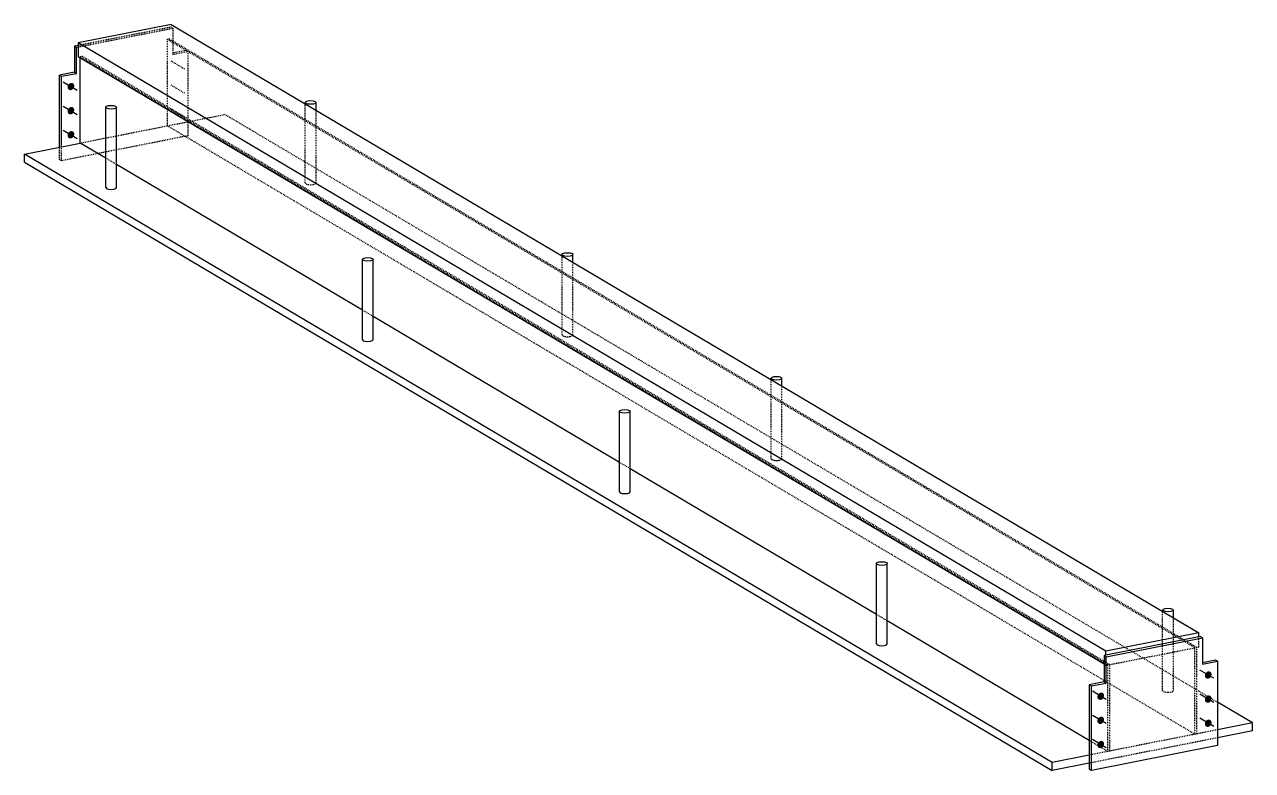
# Model space of a CAD drawing. Header units: millimetres. Extents: x 9 to 44382, y 10 to 1769.
# Drawn here: x 8609 to 11476, y 26 to 1769 of the extents above; entities that cross this region are included whole.
import ezdxf

# ---------------------------------------------------------------- set-up
doc = ezdxf.new("R2010")
doc.units = ezdxf.units.MM
doc.linetypes.add('DXK_LINE_DOT2', pattern=[3.9198, 1.9599, -1.9599])
doc.layers.add('STÅL', color=7, linetype='Continuous')

msp = doc.modelspace()

# ---------------------------------------------------------------- hatches: boundary and pattern name
at = {"layer": 'STÅL', "linetype": 'Continuous'}
for points in [[(8710.7, 1628.3), (8711.8, 1629.8), (8713.1, 1631.1), (8714.6, 1632.1), (8716.2, 1632.8), (8717.8, 1633.1), (8719.4, 1633.1), (8720.9, 1632.7), (8722.2, 1631.9), (8723.3, 1630.8), (8724.1, 1629.4), (8724.6, 1627.8), (8724.8, 1626.1), (8724.6, 1624.3), (8724.1, 1622.5), (8723.3, 1620.8), (8722.2, 1619.3), (8720.9, 1618), (8719.4, 1617), (8717.8, 1616.3), (8716.2, 1616), (8714.6, 1616.1), (8713.1, 1616.5), (8711.8, 1617.3), (8710.7, 1618.4), (8709.9, 1619.7), (8709.4, 1621.3), (8709.2, 1623), (8709.4, 1624.8), (8709.9, 1626.6)], [(8710.7, 1571.9), (8711.8, 1573.5), (8713.1, 1574.8), (8714.6, 1575.8), (8716.2, 1576.4), (8717.8, 1576.8), (8719.4, 1576.7), (8720.9, 1576.3), (8722.2, 1575.5), (8723.3, 1574.4), (8724.1, 1573), (8724.6, 1571.5), (8724.8, 1569.7), (8724.6, 1567.9), (8724.1, 1566.2), (8723.3, 1564.5), (8722.2, 1562.9), (8720.9, 1561.6), (8719.4, 1560.6), (8717.8, 1559.9), (8716.2, 1559.6), (8714.6, 1559.7), (8713.1, 1560.1), (8711.8, 1560.9), (8710.7, 1562), (8709.9, 1563.4), (8709.4, 1564.9), (8709.2, 1566.7), (8709.4, 1568.5), (8709.9, 1570.2)], [(8710.7, 1515.5), (8711.8, 1517.1), (8713.1, 1518.4), (8714.6, 1519.4), (8716.2, 1520.1), (8717.8, 1520.4), (8719.4, 1520.3), (8720.9, 1519.9), (8722.2, 1519.1), (8723.3, 1518), (8724.1, 1516.7), (8724.6, 1515.1), (8724.8, 1513.3), (8724.6, 1511.6), (8724.1, 1509.8), (8723.3, 1508.1), (8722.2, 1506.6), (8720.9, 1505.3), (8719.4, 1504.2), (8717.8, 1503.6), (8716.2, 1503.2), (8714.6, 1503.3), (8713.1, 1503.7), (8711.8, 1504.5), (8710.7, 1505.6), (8709.9, 1507), (8709.4, 1508.6), (8709.2, 1510.3), (8709.4, 1512.1), (8709.9, 1513.9)], [(11366.8, 253.2), (11367.9, 254.7), (11369.2, 256), (11370.7, 257), (11372.3, 257.7), (11374, 258), (11375.5, 258), (11377, 257.5), (11378.4, 256.8), (11379.4, 255.7), (11380.3, 254.3), (11380.8, 252.7), (11380.9, 251), (11380.8, 249.2), (11380.3, 247.4), (11379.4, 245.7), (11378.3, 244.2), (11377, 242.9), (11375.5, 241.9), (11373.9, 241.2), (11372.3, 240.9), (11370.7, 240.9), (11369.2, 241.4), (11367.9, 242.1), (11366.8, 243.2), (11366, 244.6), (11365.5, 246.2), (11365.3, 247.9), (11365.5, 249.7), (11366, 251.5)], [(11115.7, 203.6), (11116.8, 205.1), (11118.1, 206.4), (11119.6, 207.4), (11121.2, 208.1), (11122.8, 208.4), (11124.4, 208.4), (11125.9, 208), (11127.2, 207.2), (11128.3, 206.1), (11129.1, 204.7), (11129.6, 203.1), (11129.8, 201.4), (11129.6, 199.6), (11129.1, 197.8), (11128.3, 196.1), (11127.2, 194.6), (11125.9, 193.3), (11124.4, 192.3), (11122.8, 191.6), (11121.2, 191.3), (11119.6, 191.3), (11118.1, 191.8), (11116.8, 192.6), (11115.7, 193.7), (11114.9, 195), (11114.4, 196.6), (11114.2, 198.3), (11114.4, 200.1), (11114.9, 201.9)], [(11366.8, 196.8), (11367.9, 198.3), (11369.2, 199.6), (11370.7, 200.6), (11372.3, 201.3), (11374, 201.6), (11375.5, 201.6), (11377, 201.2), (11378.4, 200.4), (11379.4, 199.3), (11380.3, 197.9), (11380.8, 196.3), (11380.9, 194.6), (11380.8, 192.8), (11380.3, 191), (11379.4, 189.3), (11378.3, 187.8), (11377, 186.5), (11375.5, 185.5), (11373.9, 184.8), (11372.3, 184.5), (11370.7, 184.6), (11369.2, 185), (11367.9, 185.8), (11366.8, 186.9), (11366, 188.2), (11365.5, 189.8), (11365.3, 191.5), (11365.5, 193.3), (11366, 195.1)], [(11115.7, 147.2), (11116.8, 148.7), (11118.1, 150), (11119.6, 151.1), (11121.2, 151.7), (11122.8, 152.1), (11124.4, 152), (11125.9, 151.6), (11127.2, 150.8), (11128.3, 149.7), (11129.1, 148.3), (11129.6, 146.7), (11129.8, 145), (11129.6, 143.2), (11129.1, 141.4), (11128.3, 139.7), (11127.2, 138.2), (11125.9, 136.9), (11124.4, 135.9), (11122.8, 135.2), (11121.2, 134.9), (11119.6, 135), (11118.1, 135.4), (11116.8, 136.2), (11115.7, 137.3), (11114.9, 138.6), (11114.4, 140.2), (11114.2, 141.9), (11114.4, 143.7), (11114.9, 145.5)], [(11366.8, 140.4), (11367.9, 142), (11369.2, 143.3), (11370.7, 144.3), (11372.3, 144.9), (11374, 145.3), (11375.5, 145.2), (11377, 144.8), (11378.4, 144), (11379.4, 142.9), (11380.3, 141.5), (11380.8, 139.9), (11380.9, 138.2), (11380.8, 136.4), (11380.3, 134.7), (11379.4, 133), (11378.3, 131.4), (11377, 130.1), (11375.5, 129.1), (11373.9, 128.4), (11372.3, 128.1), (11370.7, 128.2), (11369.2, 128.6), (11367.9, 129.4), (11366.8, 130.5), (11366, 131.9), (11365.5, 133.4), (11365.3, 135.2), (11365.5, 137), (11366, 138.7)], [(11115.7, 90.8), (11116.8, 92.4), (11118.1, 93.7), (11119.6, 94.7), (11121.2, 95.4), (11122.8, 95.7), (11124.4, 95.6), (11125.9, 95.2), (11127.2, 94.4), (11128.3, 93.3), (11129.1, 91.9), (11129.6, 90.4), (11129.8, 88.6), (11129.6, 86.8), (11129.1, 85.1), (11128.3, 83.4), (11127.2, 81.8), (11125.9, 80.5), (11124.4, 79.5), (11122.8, 78.8), (11121.2, 78.5), (11119.6, 78.6), (11118.1, 79), (11116.8, 79.8), (11115.7, 80.9), (11114.9, 82.3), (11114.4, 83.8), (11114.2, 85.6), (11114.4, 87.4), (11114.9, 89.1)]]:
    msp.add_hatch(color=96, dxfattribs=at).paths.add_polyline_path(points)

# ---------------------------------------------------------------- linework, layer by layer
at = {"layer": 'STÅL', "color": 2, "linetype": 'Continuous'}
for p, q in [((8950.8, 1769.4), (8734.3, 1726.7)), ((8950.8, 1769.4), (11350.8, 347.7)), ((8725, 1719.4), (8734.3, 1721.2)), ((11134.3, 304.9), (8734.3, 1726.7)), ((8734.3, 1726.7), (8734.3, 1693.8)), ((8725, 1719.4), (8725, 1658.3)), ((8725, 1719.4), (8730, 1716.4)), ((8730, 1716.4), (8734.3, 1717.3)), ((8730, 1655.3), (8730, 1716.4)), ((11130, 274.6), (8734.3, 1693.8)), ((8738.6, 1492.6), (8738.6, 1691.2)), ((8725, 1658.3), (8690.3, 1651.5)), ((8690.3, 1483.1), (8690.3, 1651.5)), ((8690.3, 1651.5), (8695.3, 1648.5)), ((8695.3, 1648.5), (8730, 1655.3)), ((8695.3, 1484), (8695.3, 1648.5)), ((8725, 1658.3), (8730, 1655.3)), ((8798.2, 1576.3), (8799.8, 1578.4)), ((8799.8, 1578.4), (8804.4, 1580)), ((8804.4, 1580), (8810.6, 1580.6)), ((8810.6, 1580.6), (8816.9, 1580)), ((8816.9, 1580), (8821.5, 1578.4)), ((8821.5, 1578.4), (8823.2, 1576.3)), ((9264.4, 1587.4), (9266.1, 1589.5)), ((9266.1, 1585.2), (9264.4, 1587.4)), ((9264.4, 1583.6), (9264.4, 1587.4)), ((9266.1, 1589.5), (9270.6, 1591.1)), ((9270.7, 1583.7), (9266.1, 1585.2)), ((9270.6, 1591.1), (9276.8, 1591.7)), ((9277, 1583.1), (9270.7, 1583.7)), ((9276.8, 1591.7), (9283.1, 1591.1)), ((9283.2, 1583.7), (9277, 1583.1)), ((9283.1, 1591.1), (9287.7, 1589.6)), ((9287.8, 1585.3), (9283.2, 1583.7)), ((9287.7, 1589.6), (9289.4, 1587.4)), ((9289.4, 1587.4), (9287.8, 1585.3)), ((9289.4, 1568.8), (9289.4, 1587.4)), ((8799.9, 1574.1), (8798.2, 1576.3)), ((8798.2, 1388.3), (8798.2, 1576.3)), ((8804.5, 1572.6), (8799.9, 1574.1)), ((8810.8, 1572), (8804.5, 1572.6)), ((8817, 1572.6), (8810.8, 1572)), ((8821.6, 1574.2), (8817, 1572.6)), ((8823.2, 1576.3), (8821.6, 1574.2)), ((8823.2, 1388.4), (8823.2, 1576.3)), ((8608.7, 1466.9), (8738.6, 1492.6)), ((8798.2, 1457.3), (8738.6, 1492.6)), ((11008.7, 45.2), (8608.7, 1466.9)), ((8608.7, 1448.2), (8608.7, 1466.9)), ((8608.7, 1448.2), (11008.7, 26.4)), ((9398.2, 1101.9), (8823.2, 1442.5)), ((8798.2, 1388.3), (8799.9, 1386.2)), ((8799.9, 1386.2), (8804.5, 1384.6)), ((8804.5, 1384.6), (8810.8, 1384.1)), ((8810.8, 1384.1), (8817, 1384.7)), ((8817, 1384.7), (8821.6, 1386.2)), ((8821.6, 1386.2), (8823.2, 1388.4)), ((9864.4, 1231.9), (9866.1, 1234.1)), ((9866.1, 1234.1), (9870.6, 1235.6)), ((9870.6, 1235.6), (9876.8, 1236.2)), ((9876.8, 1236.2), (9883.1, 1235.7)), ((9883.1, 1235.7), (9887.7, 1234.1)), ((9887.7, 1234.1), (9889.4, 1232)), ((9398.2, 1220.8), (9399.8, 1223)), ((9399.9, 1218.7), (9398.2, 1220.8)), ((9398.2, 1032.9), (9398.2, 1220.8)), ((9399.8, 1223), (9404.4, 1224.5)), ((9404.5, 1217.1), (9399.9, 1218.7)), ((9404.4, 1224.5), (9410.6, 1225.1)), ((9410.8, 1216.6), (9404.5, 1217.1)), ((9410.6, 1225.1), (9416.9, 1224.6)), ((9417, 1217.2), (9410.8, 1216.6)), ((9416.9, 1224.6), (9421.5, 1223)), ((9421.6, 1218.7), (9417, 1217.2)), ((9421.5, 1223), (9423.2, 1220.9)), ((9423.2, 1220.9), (9421.6, 1218.7)), ((9423.2, 1032.9), (9423.2, 1220.9)), ((9866.1, 1229.8), (9864.4, 1231.9)), ((9864.4, 1228.2), (9864.4, 1231.9)), ((9870.7, 1228.2), (9866.1, 1229.8)), ((9877, 1227.7), (9870.7, 1228.2)), ((9883.2, 1228.3), (9877, 1227.7)), ((9887.8, 1229.8), (9883.2, 1228.3)), ((9889.4, 1232), (9887.8, 1229.8)), ((9889.4, 1213.4), (9889.4, 1232)), ((9998.2, 746.4), (9423.2, 1087.1)), ((9398.2, 1032.9), (9399.9, 1030.7)), ((9421.6, 1030.8), (9423.2, 1032.9)), ((9399.9, 1030.7), (9404.5, 1029.2)), ((9404.5, 1029.2), (9410.8, 1028.6)), ((9410.8, 1028.6), (9417, 1029.2)), ((9417, 1029.2), (9421.6, 1030.8)), ((10354.1, 945), (10358.6, 946.6)), ((10358.6, 946.6), (10364.8, 947.1)), ((10364.8, 947.1), (10371.1, 946.6)), ((10371.1, 946.6), (10375.7, 945)), ((10352.4, 942.8), (10354.1, 945)), ((10354.1, 940.7), (10352.4, 942.8)), ((10352.4, 939.1), (10352.4, 942.8)), ((10358.7, 939.1), (10354.1, 940.7)), ((10365, 938.6), (10358.7, 939.1)), ((10371.2, 939.2), (10365, 938.6)), ((10375.8, 940.7), (10371.2, 939.2)), ((10375.7, 945), (10377.4, 942.9)), ((10377.4, 942.9), (10375.8, 940.7)), ((10377.4, 924.3), (10377.4, 942.9)), ((9998.2, 865.4), (9999.8, 867.5)), ((9999.9, 863.2), (9998.2, 865.4)), ((9998.2, 677.4), (9998.2, 865.4)), ((9999.8, 867.5), (10004.4, 869.1)), ((10004.5, 861.7), (9999.9, 863.2)), ((10004.4, 869.1), (10010.6, 869.7)), ((10010.8, 861.1), (10004.5, 861.7)), ((10010.6, 869.7), (10016.9, 869.1)), ((10017, 861.7), (10010.8, 861.1)), ((10016.9, 869.1), (10021.5, 867.6)), ((10021.6, 863.3), (10017, 861.7)), ((10021.5, 867.6), (10023.2, 865.4)), ((10023.2, 865.4), (10021.6, 863.3)), ((10023.2, 677.5), (10023.2, 865.4)), ((10598.2, 391), (10023.2, 731.6)), ((9998.2, 677.4), (9999.9, 675.3)), ((9999.9, 675.3), (10004.5, 673.8)), ((10004.5, 673.8), (10010.8, 673.2)), ((10010.8, 673.2), (10017, 673.8)), ((10017, 673.8), (10021.6, 675.4)), ((10021.6, 675.4), (10023.2, 677.5)), ((10598.2, 509.9), (10599.8, 512.1)), ((10599.9, 507.8), (10598.2, 509.9)), ((10598.2, 322), (10598.2, 509.9)), ((10599.8, 512.1), (10604.4, 513.7)), ((10604.5, 506.3), (10599.9, 507.8)), ((10604.4, 513.7), (10610.6, 514.2)), ((10610.8, 505.7), (10604.5, 506.3)), ((10610.6, 514.2), (10616.9, 513.7)), ((10617, 506.3), (10610.8, 505.7)), ((10616.9, 513.7), (10621.5, 512.1)), ((10621.6, 507.9), (10617, 506.3)), ((10621.5, 512.1), (10623.2, 510)), ((10623.2, 510), (10621.6, 507.9)), ((10623.2, 322.1), (10623.2, 510)), ((11266.7, 401.2), (11268.4, 403.3)), ((11268.4, 403.3), (11272.9, 404.9)), ((11272.9, 404.9), (11279.1, 405.5)), ((11279.1, 405.5), (11285.4, 404.9)), ((11285.4, 404.9), (11290, 403.4)), ((11290, 403.4), (11291.7, 401.3)), ((11095.3, 96.5), (10623.2, 376.2)), ((11268.4, 399.1), (11266.7, 401.2)), ((11266.7, 397.5), (11266.7, 401.2)), ((11273, 397.5), (11268.4, 399.1)), ((11279.3, 397), (11273, 397.5)), ((11285.5, 397.5), (11279.3, 397)), ((11290.1, 399.1), (11285.5, 397.5)), ((11291.7, 401.3), (11290.1, 399.1)), ((11291.7, 382.7), (11291.7, 401.3)), ((11350.8, 347.7), (11134.3, 304.9)), ((11350.8, 338.3), (11350.8, 347.7)), ((10598.2, 322), (10599.9, 319.9)), ((10599.9, 319.9), (10604.5, 318.3)), ((10604.5, 318.3), (10610.8, 317.8)), ((10610.8, 317.8), (10617, 318.3)), ((10617, 318.3), (10621.6, 319.9)), ((10621.6, 319.9), (10623.2, 322.1)), ((11355.1, 339.1), (11130, 294.7)), ((11135, 291.7), (11360.1, 336.2)), ((11355.1, 339.1), (11360.1, 336.2)), ((11360.1, 336.2), (11360.1, 275.1)), ((11130, 294.7), (11130, 233.6)), ((11130, 294.7), (11135, 291.7)), ((11134.3, 295.5), (11134.3, 304.9)), ((11135, 230.6), (11135, 291.7)), ((11360.1, 279), (11389.8, 284.9)), ((11360.1, 275.1), (11394.8, 281.9)), ((11389.8, 284.9), (11394.8, 281.9)), ((11394.8, 281.9), (11394.8, 84.6)), ((11130, 233.6), (11095.3, 226.7)), ((11100.3, 223.8), (11135, 230.6)), ((11130, 233.6), (11135, 230.6)), ((11095.3, 226.7), (11095.3, 29.4)), ((11095.3, 226.7), (11100.3, 223.8)), ((11100.3, 26.4), (11100.3, 223.8)), ((11476.4, 137.5), (11394.8, 185.9)), ((11476.4, 137.5), (11394.8, 121.4)), ((11476.4, 118.7), (11394.8, 102.6)), ((11476.4, 118.7), (11476.4, 137.5)), ((11095.3, 62.3), (11008.7, 45.2)), ((11394.8, 84.6), (11100.3, 26.4)), ((11008.7, 26.4), (11008.7, 45.2)), ((11095.3, 43.5), (11008.7, 26.4)), ((11095.3, 29.4), (11100.3, 26.4))]:
    msp.add_line(p, q, dxfattribs=at)
at = {"layer": 'STÅL', "color": 7, "linetype": 'DXK_LINE_DOT2'}
for p, q in [((8734.3, 1721.2), (8950.1, 1763.8)), ((8734.3, 1717.3), (8955.1, 1760.9)), ((8950.1, 1763.8), (8955.1, 1760.9)), ((8955.1, 1760.9), (8955.1, 1699.8)), ((8946.5, 1735.7), (8942.1, 1734.8)), ((11342.1, 313.1), (8942.1, 1734.8)), ((8942.1, 1734.8), (8942.1, 1532.8)), ((11346.5, 313.9), (8946.5, 1735.7)), ((8738.6, 1694.6), (8743, 1695.5)), ((11138.6, 272.9), (8738.6, 1694.6)), ((8738.6, 1691.2), (8738.6, 1694.6)), ((11143, 273.7), (8743, 1695.5)), ((8955.1, 1703.7), (8984.8, 1709.6)), ((8955.1, 1699.8), (8989.8, 1706.6)), ((8984.8, 1709.6), (8989.8, 1706.6)), ((8989.8, 1706.6), (8989.8, 1509.3)), ((9264.4, 1399.4), (9264.4, 1583.6)), ((8738.6, 1492.6), (9076.4, 1559.3)), ((11394.8, 185.9), (9076.4, 1559.3)), ((9289.4, 1399.5), (9289.4, 1568.8)), ((11342.1, 111), (8942.1, 1532.8)), ((8989.8, 1509.3), (8695.3, 1451.2)), ((8690.3, 1454.1), (8690.3, 1483.1)), ((8695.3, 1451.2), (8695.3, 1484)), ((8690.3, 1454.1), (8695.3, 1451.2)), ((8823.2, 1442.5), (8798.2, 1457.3)), ((9264.4, 1399.4), (9266.1, 1397.3)), ((9266.1, 1397.3), (9270.7, 1395.7)), ((9270.7, 1395.7), (9277, 1395.2)), ((9277, 1395.2), (9283.2, 1395.8)), ((9283.2, 1395.8), (9287.8, 1397.3)), ((9287.8, 1397.3), (9289.4, 1399.5)), ((9864.4, 1044), (9864.4, 1228.2)), ((9889.4, 1044), (9889.4, 1213.4)), ((9423.2, 1087.1), (9398.2, 1101.9)), ((9864.4, 1044), (9866.1, 1041.9)), ((9866.1, 1041.9), (9870.7, 1040.3)), ((9870.7, 1040.3), (9877, 1039.7)), ((9877, 1039.7), (9883.2, 1040.3)), ((9883.2, 1040.3), (9887.8, 1041.9)), ((9887.8, 1041.9), (9889.4, 1044)), ((10352.4, 754.9), (10352.4, 939.1)), ((10377.4, 755), (10377.4, 924.3)), ((10023.2, 731.6), (9998.2, 746.4)), ((10352.4, 754.9), (10354.1, 752.8)), ((10354.1, 752.8), (10358.7, 751.2)), ((10358.7, 751.2), (10365, 750.6)), ((10365, 750.6), (10371.2, 751.2)), ((10371.2, 751.2), (10375.8, 752.8)), ((10375.8, 752.8), (10377.4, 755)), ((10623.2, 376.2), (10598.2, 391)), ((11266.7, 213.3), (11266.7, 397.5)), ((11291.7, 213.3), (11291.7, 382.7)), ((11350.8, 314.8), (11350.8, 338.3)), ((11134.3, 272), (11134.3, 295.5)), ((11143, 273.7), (11342.1, 313.1)), ((11346.5, 313.9), (11342.1, 313.1)), ((11342.1, 111), (11342.1, 313.1)), ((11346.5, 313.9), (11350.8, 314.8)), ((11346.5, 111.9), (11346.5, 313.9)), ((11134.3, 272), (11130, 274.6)), ((11134.3, 272), (11135, 272.2)), ((11135, 272.2), (11138.6, 272.9)), ((11143, 273.7), (11138.6, 272.9)), ((11138.6, 70.8), (11138.6, 272.9)), ((11143, 71.7), (11143, 273.7)), ((11266.7, 213.3), (11268.4, 211.1)), ((11268.4, 211.1), (11273, 209.6)), ((11273, 209.6), (11279.3, 209)), ((11279.3, 209), (11285.5, 209.6)), ((11285.5, 209.6), (11290.1, 211.2)), ((11290.1, 211.2), (11291.7, 213.3)), ((11394.8, 121.4), (11143, 71.7)), ((11394.8, 102.6), (11095.3, 43.5)), ((11138.6, 70.8), (11095.3, 96.5)), ((11138.6, 70.8), (11095.3, 62.3)), ((11143, 71.7), (11138.6, 70.8))]:
    msp.add_line(p, q, dxfattribs=at)
at = {"layer": 'STÅL', "color": 96, "linetype": 'DXK_LINE_DOT2'}
for p, q in [((8950.1, 1684.8), (8982.6, 1665.6)), ((8950.1, 1628.5), (8982.6, 1609.2)), ((8950.1, 1572.1), (8982.6, 1552.8))]:
    msp.add_line(p, q, dxfattribs=at)
at = {"layer": 'STÅL', "color": 96, "linetype": 'Continuous'}
for p, q in [((8699, 1635.2), (8731.5, 1616)), ((8699, 1578.9), (8731.5, 1559.6)), ((8699, 1522.5), (8731.5, 1503.2)), ((11386.1, 241.8), (11353.6, 261)), ((11135, 192.2), (11102.5, 211.4)), ((11386.1, 185.4), (11353.6, 204.6)), ((11135, 135.8), (11102.5, 155)), ((11386.1, 129), (11353.6, 148.2)), ((11135, 79.4), (11102.5, 98.7))]:
    msp.add_line(p, q, dxfattribs=at)

doc.saveas('drawing.dxf')
